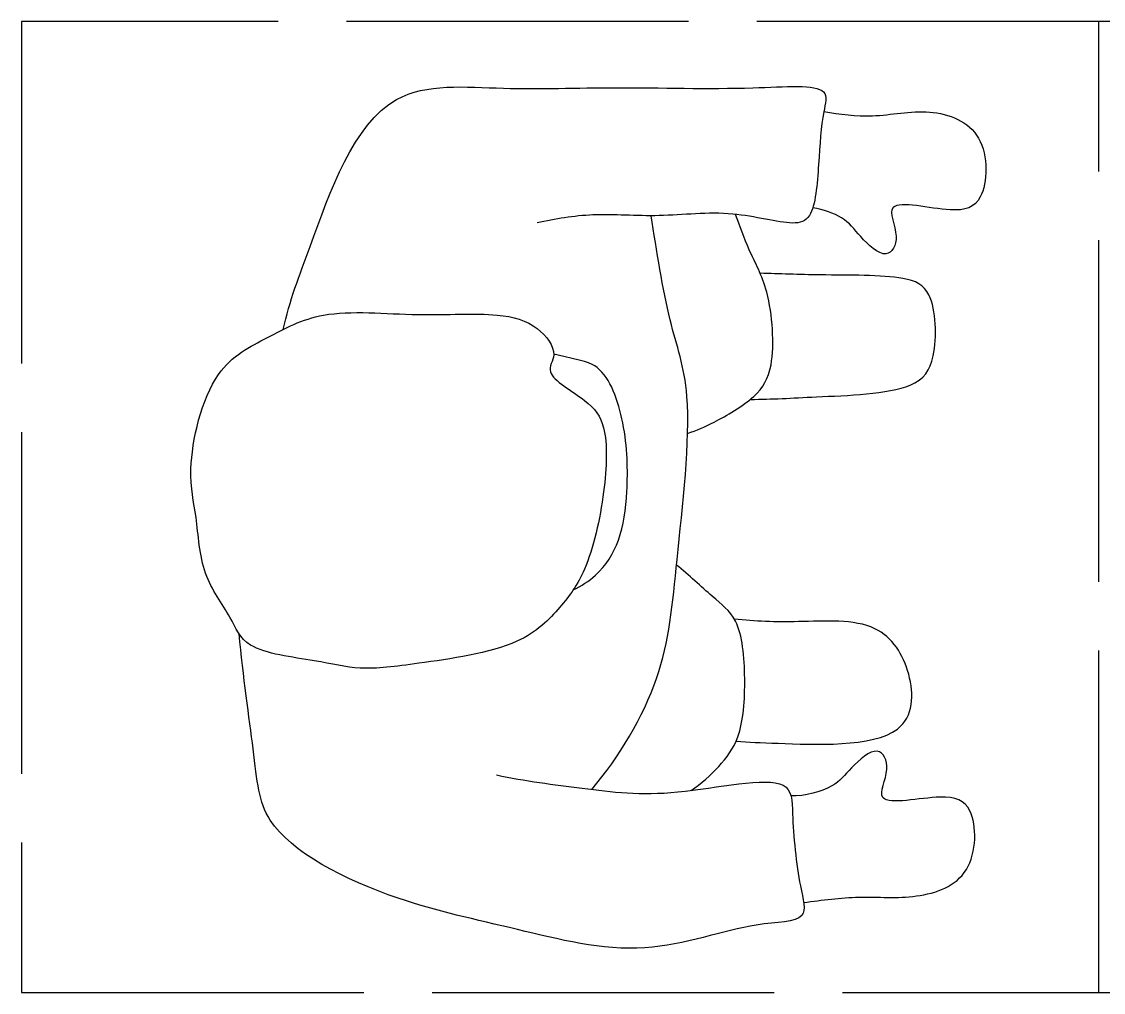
# Model space of a CAD drawing. Header units: millimetres. Extents: x -9564 to 48820, y -25359 to 24346.
# Drawn here: x 36555 to 37358, y -10442 to -9721 of the extents above; entities that cross this region are included whole.
import ezdxf

# ---------------------------------------------------------------- set-up
doc = ezdxf.new("R2010")
doc.units = ezdxf.units.MM
doc.header["$LTSCALE"] = 100
doc.linetypes.add('DASHEDX2', pattern=[3.048, 2.54, -0.508])
doc.layers.add('Area proceso', color=90, linetype='DASHEDX2')
doc.layers.add('Personal', color=20, linetype='Continuous')

# ---------------------------------------------------------------- blocks, each defined once
blk = doc.blocks.new('pa17-16')
for points, knots in [([(5.62002, 2.55372), (5.61883, 2.54274), (5.61536, 2.52528), (5.62227, 2.49014), (5.6346, 2.42927), (5.66101, 2.40638), (5.68503, 2.3908), (5.73216, 2.3832), (5.77233, 2.38417), (5.78811, 2.39688), (5.80182, 2.42678), (5.81461, 2.41619), (5.83238, 2.43047), (5.83824, 2.45684), (5.83178, 2.50377), (5.83444, 2.56151), (5.81369, 2.59365), (5.79435, 2.62844), (5.73068, 2.63877), (5.70369, 2.62963), (5.66788, 2.62598), (5.64416, 2.60548), (5.6228, 2.59614), (5.62143, 2.56674), (5.62002, 2.55372)], [0, 0, 0, 0, 0.297584, 0.631064, 1.068635, 1.39533, 1.69617, 2.097861, 2.458938, 2.716293, 3.010442, 3.199165, 3.447293, 3.731671, 4.119196, 4.541864, 4.881702, 5.22714, 5.673063, 5.989311, 6.327668, 6.644571, 6.906626, 7.259736, 7.259736, 7.259736, 7.259736]), ([(5.55751, 2.43912), (5.55492, 2.42175), (5.55246, 2.38518), (5.54908, 2.33295), (5.57124, 2.25995), (5.5431, 2.25887), (5.50288, 2.25256), (5.47927, 2.24349), (5.47848, 2.28129), (5.44993, 2.34378), (5.46575, 2.42346), (5.47761, 2.50331), (5.51164, 2.57979), (5.55524, 2.58504), (5.60805, 2.59623), (5.63356, 2.60014)], [0, 0, 0, 0, 0.404899, 0.829805, 1.276298, 1.516647, 1.885942, 2.122553, 2.418487, 2.881882, 3.382407, 3.897515, 4.613825, 5.020942, 5.393355, 5.393355, 5.393355, 5.393355]), ([(5.81957, 2.58456), (5.83702, 2.58187), (5.88167, 2.56747), (5.97554, 2.54176), (5.97203, 2.46091), (5.97908, 2.39259), (5.98116, 2.31501), (5.9891, 2.26121), (5.96925, 2.26636), (5.94014, 2.26633), (5.90633, 2.26679), (5.90051, 2.28107), (5.90899, 2.31838), (5.90069, 2.36058), (5.90188, 2.40112), (5.89641, 2.42377), (5.89335, 2.43478)], [6.682038, 6.682038, 6.682038, 6.682038, 7.076266, 7.806153, 8.304227, 8.77662, 9.284333, 9.649979, 9.844608, 10.160206, 10.472731, 10.661147, 10.998544, 11.371438, 11.724832, 12.051545, 12.051545, 12.051545, 12.051545]), ([(5.67236, 2.39945), (5.67502, 2.39465), (5.68371, 2.38297), (5.70409, 2.37182), (5.73476, 2.36968), (5.77404, 2.37282), (5.80851, 2.38737), (5.81161, 2.40148), (5.81443, 2.41986)], [0.121052, 0.121052, 0.121052, 0.121052, 0.297289, 0.584433, 0.895396, 1.26174, 1.600834, 1.760925, 1.760925, 1.760925, 1.760925]), ([(5.5522, 2.38085), (5.57305, 2.36534), (5.62222, 2.33981), (5.69237, 2.33828), (5.79516, 2.33233), (5.83759, 2.35205), (5.88101, 2.36128), (5.90191, 2.36601)], [0, 0, 0, 0, 0.49262, 0.970296, 1.525877, 1.91054, 2.357805, 2.357805, 2.357805, 2.357805]), ([(5.55523, 2.32062), (5.55966, 2.31472), (5.57062, 2.30427), (5.58915, 2.2916), (5.62475, 2.29129), (5.6613, 2.2967), (5.6731, 2.31538), (5.68581, 2.32987), (5.69124, 2.3378)], [0, 0, 0, 0, 0.262594, 0.520609, 0.853848, 1.185107, 1.43842, 1.738028, 1.738028, 1.738028, 1.738028]), ([(5.77133, 2.33588), (5.77363, 2.33052), (5.77864, 2.32028), (5.79536, 2.29507), (5.81537, 2.2848), (5.86122, 2.29063), (5.88384, 2.30568), (5.8988, 2.31172), (5.90582, 2.31482)], [0, 0, 0, 0, 0.233477, 0.532145, 0.79329, 1.163492, 1.458071, 1.725911, 1.725911, 1.725911, 1.725911]), ([(5.58675, 2.29523), (5.58656, 2.28766), (5.58718, 2.26675), (5.58827, 2.18735), (5.63534, 2.18996), (5.66727, 2.21284), (5.66059, 2.26176), (5.65994, 2.28809), (5.66064, 2.30076)], [0.078483, 0.078483, 0.078483, 0.078483, 0.321516, 0.797556, 1.122606, 1.448668, 1.830958, 2.166281, 2.166281, 2.166281, 2.166281]), ([(5.79429, 2.29916), (5.79513, 2.28578), (5.79835, 2.26141), (5.8038, 2.20023), (5.82555, 2.18692), (5.86724, 2.19104), (5.87553, 2.21167), (5.87182, 2.26054), (5.87146, 2.286), (5.87105, 2.29784)], [0, 0, 0, 0, 0.353805, 0.775896, 1.041599, 1.377968, 1.615337, 2.001902, 2.313716, 2.313716, 2.313716, 2.313716]), ([(5.97134, 2.26517), (5.97034, 2.25531), (5.9686, 2.234), (5.9786, 2.20172), (5.96678, 2.16443), (5.92181, 2.16279), (5.91341, 2.18321), (5.92295, 2.22902), (5.89878, 2.21347), (5.88203, 2.22147), (5.89756, 2.23969), (5.90801, 2.24798), (5.91202, 2.26181), (5.91268, 2.26832)], [0.038839, 0.038839, 0.038839, 0.038839, 0.324329, 0.654038, 0.980089, 1.31306, 1.562526, 1.890179, 2.123217, 2.319335, 2.559559, 2.78492, 2.989829, 2.989829, 2.989829, 2.989829]), ([(5.49145, 2.2484), (5.49363, 2.23735), (5.49808, 2.215), (5.49683, 2.18058), (5.51199, 2.14452), (5.55692, 2.14697), (5.56343, 2.16806), (5.54978, 2.21282), (5.57526, 2.19952), (5.59121, 2.20901), (5.57409, 2.22575), (5.56165, 2.23389), (5.55587, 2.25153), (5.55559, 2.26003)], [0, 0, 0, 0, 0.324329, 0.654038, 0.980089, 1.31306, 1.562526, 1.890179, 2.123217, 2.319335, 2.559559, 2.78492, 3.066636, 3.066636, 3.066636, 3.066636])]:
    blk.add_open_spline(points, degree=3, knots=knots)

msp = doc.modelspace()

# ---------------------------------------------------------------- linework, layer by layer
at = {"layer": 'Area proceso', "color": 3}
for p, q in [((37354.675, -9721.171), (36554.675, -9721.171)), ((36554.675, -9721.171), (36554.675, -10442.171)), ((36554.675, -10442.171), (37354.675, -10442.171))]:
    msp.add_line(p, q, dxfattribs=at)
at = {"layer": 'Area proceso'}
for p, q in [((37354.675, -10442.171), (37354.675, -9721.171)), ((38154.675, -9721.171), (37354.675, -9721.171)), ((37354.675, -10442.171), (38154.675, -10442.171))]:
    msp.add_line(p, q, dxfattribs=at)

# ---------------------------------------------------------------- block references
at = {"layer": 'Personal', "xscale": 1223.938118895807, "yscale": 1223.938118895807, "zscale": 1223.938118895807, "rotation": 86.54139143764564}
msp.add_blockref('pa17-16', (39476.855, -17250.429), dxfattribs=at)

doc.saveas('drawing.dxf')
